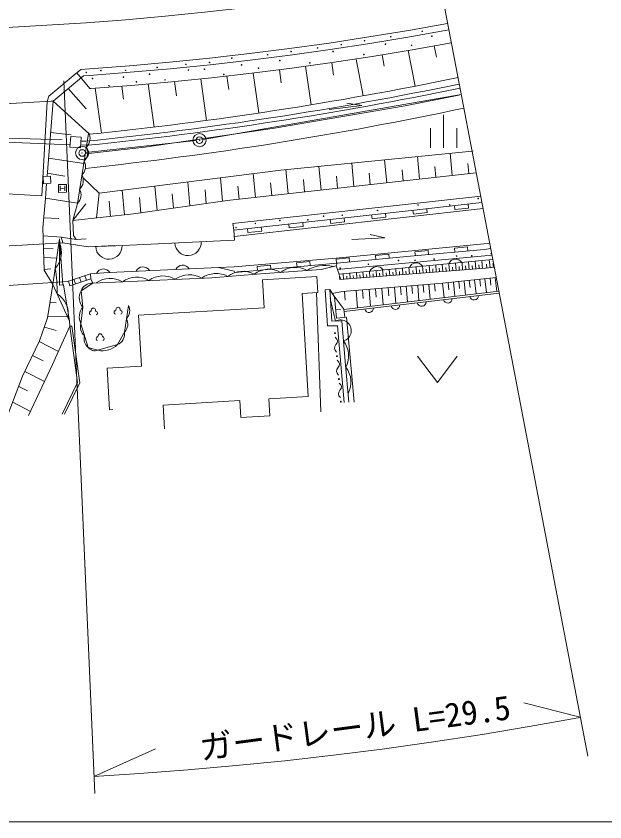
# Model space of a CAD drawing. Units: millimetres, scale not verified. Extents: x 40000 to 680000, y 20000 to 380000.
# Drawn here: x 519914 to 564502, y 205000 to 266014 of the extents above; entities that cross this region are included whole.
import ezdxf
from ezdxf.enums import TextEntityAlignment as Align

# ---------------------------------------------------------------- set-up
doc = ezdxf.new("R2010")
doc.units = ezdxf.units.MM
doc.header["$LTSCALE"] = 1000
doc.header["$PDMODE"] = 32
doc.header["$PDSIZE"] = 500
doc.linetypes.add('CHAIN', pattern=[18.5, 12, -1.5, 3.5, -1.5])
doc.linetypes.add('DASHED', pattern=[7.5, 6, -1.5])
for name, color, linetype, lineweight in [('M-BGD', 7, 'Continuous', 13), ('M-BGD-HTXT', 7, 'Continuous', 13), ('M-BMK', 2, 'CHAIN', 13), ('M-BMK-ROW', 30, 'Continuous', 13), ('M-STR-HTXT', 7, 'Continuous', 13)]:
    doc.layers.add(name, color=color, linetype=linetype, lineweight=lineweight)
doc.styles.add('ＭＳ ゴシック', font='')
doc.styles.get('ＭＳ ゴシック').set_extended_font_data('MS Gothic')

# ---------------------------------------------------------------- blocks, each defined once
blk = doc.blocks.new('ﾌﾟﾛｯﾄﾏｰｸ-03_1')
at = {"color": 30, "linetype": 'Continuous', "lineweight": 13}
blk.add_circle((0, 0), 0.5, dxfattribs=at)
at = {"color": 30}
blk.add_point((0, 0), dxfattribs=at)

msp = doc.modelspace()

# ---------------------------------------------------------------- linework, layer by layer
at = {"layer": 'M-BGD'}
for p, q in [((551937, 268903), (563206, 209971)), ((551739, 262918), (551580, 263759)), ((547799, 262228), (547637, 263080)), ((550124, 260708), (549611, 263404)), ((543949, 261554), (543817, 262487)), ((546192, 259975), (545664, 262752)), ((524697, 261878), (522390, 259960)), ((524812, 261974), (524505, 261718)), ((539991, 260974), (539854, 261948)), ((542248, 259299), (541836, 262212)), ((525017, 261494), (522710, 259576)), ((525491, 260522), (524505, 261718)), ((534336, 258119), (533892, 261255)), ((536026, 260448), (535881, 261471)), ((538296, 258680), (537869, 261697)), ((525223, 258983), (523859, 260532)), ((526390, 257168), (525911, 260554)), ((528047, 259734), (527910, 260707)), ((530367, 257614), (529906, 260875)), ((532053, 259976), (531900, 261055)), ((522390, 259960), (522259, 259550)), ((549388, 259223), (553313, 259998)), ((553313, 259998), (553627, 260067)), ((521873, 252412), (522259, 259550)), ((522259, 253890), (522710, 259576)), ((525459, 257071), (522710, 259576)), ((546106, 259255), (544964, 259415)), ((539470, 257522), (549388, 259223)), ((543620, 258955), (546106, 259255)), ((552291, 256032), (552291, 258532)), ((529654, 256085), (539470, 257522)), ((551291, 257532), (551291, 256032)), ((553291, 257532), (553291, 256032)), ((522521, 257197), (524083, 257022)), ((525398, 257125), (524556, 251833)), ((524826, 256554), (525187, 256541)), ((524802, 256258), (525342, 256235)), ((525172, 255589), (529654, 256085)), ((539961, 254357), (554443, 255798)), ((554443, 255798), (554529, 255806)), ((522369, 255269), (525039, 254865)), ((547815, 255138), (547979, 253395)), ((550302, 255386), (550464, 253671)), ((552790, 255633), (552949, 253947)), ((542839, 254644), (543009, 252843)), ((545327, 254891), (545494, 253119)), ((551630, 254620), (551707, 253809)), ((554119, 254862), (554192, 254085)), ((521952, 253874), (522521, 253904)), ((521980, 253325), (521952, 253874)), ((522278, 254128), (523595, 253889)), ((522550, 253355), (522521, 253904)), ((526211, 252615), (539961, 254357)), ((554759, 254148), (535885, 252051)), ((537869, 254092), (538039, 252291)), ((540351, 254396), (540524, 252567)), ((544166, 253885), (544251, 252981)), ((546654, 254130), (546737, 253257)), ((549142, 254375), (549222, 253533)), ((521980, 253325), (522550, 253355)), ((522127, 252215), (522216, 253337)), ((523129, 253270), (523729, 253276)), ((523135, 252670), (523129, 253270)), ((523729, 253276), (523735, 252676)), ((524970, 253788), (526211, 252615)), ((532906, 253463), (533077, 251650)), ((535388, 253778), (535555, 252004)), ((539190, 253395), (539281, 252429)), ((541678, 253640), (541766, 252705)), ((523735, 252676), (523135, 252670)), ((523254, 252792), (523250, 253152)), ((523612, 252975), (523252, 252972)), ((523614, 252795), (523610, 253155)), ((526211, 252615), (525997, 250736)), ((527943, 252834), (528119, 250965)), ((530425, 253149), (530599, 251296)), ((534219, 252856), (534316, 251827)), ((536702, 253150), (536796, 252152)), ((519244, 252557), (521873, 252412)), ((522127, 252215), (521942, 249977)), ((522128, 252238), (524561, 251859)), ((526958, 251997), (527067, 250846)), ((535885, 252051), (528805, 251039)), ((529252, 252268), (529364, 251082)), ((531736, 252562), (531838, 251473)), ((555096, 252387), (536338, 250306)), ((524198, 250542), (524556, 251833)), ((524198, 250542), (525197, 251788)), ((555275, 251451), (536423, 249323)), ((549592, 251273), (555190, 251894)), ((551046, 251133), (551013, 251431)), ((553101, 251663), (553134, 251364)), ((553134, 251364), (554179, 251480)), ((554179, 251480), (554146, 251779)), ((528805, 251039), (524198, 250542)), ((536394, 249809), (549592, 251273)), ((546836, 250967), (546869, 250669)), ((546869, 250669), (547913, 250785)), ((547913, 250785), (547880, 251083)), ((549969, 251315), (550002, 251017)), ((550002, 251017), (551046, 251133)), ((522006, 250750), (523152, 250692)), ((524198, 250542), (524255, 249392)), ((536338, 250306), (536394, 249809)), ((540570, 250272), (540604, 249974)), ((541648, 250090), (541615, 250388)), ((543703, 250620), (543736, 250322)), ((543736, 250322), (544781, 250438)), ((544781, 250438), (544747, 250736)), ((522032, 246778), (521942, 249977)), ((536394, 249809), (536441, 249039)), ((537438, 249925), (537471, 249626)), ((537471, 249626), (538515, 249742)), ((538515, 249742), (538482, 250040)), ((540604, 249974), (541648, 250090)), ((521959, 249372), (523343, 249276)), ((522701, 245685), (523207, 249158)), ((523207, 249158), (522701, 245685)), ((523190, 245647), (523207, 249158)), ((523460, 245673), (523207, 249158)), ((523461, 248859), (523332, 249283)), ((523332, 249283), (524455, 249091)), ((524455, 249091), (524255, 249392)), ((524455, 249092), (525218, 249144)), ((524455, 249092), (524653, 249116)), ((527462, 248631), (536441, 249039)), ((527462, 248631), (536441, 249039)), ((545342, 249102), (547842, 249227)), ((547842, 249227), (546715, 249466)), ((521985, 248429), (522721, 248402)), ((523461, 248859), (525364, 248532)), ((525364, 248532), (523461, 248859)), ((524531, 248675), (524433, 248692)), ((527398, 248645), (525364, 248532)), ((525364, 248532), (527462, 248631)), ((544159, 247674), (555332, 248780)), ((555360, 248351), (549777, 247833)), ((554104, 248536), (553108, 248443)), ((553108, 248443), (553135, 248145)), ((554131, 248237), (554104, 248536)), ((555332, 248780), (555775, 248833)), ((555856, 248411), (555360, 248351)), ((522005, 247734), (523013, 247698)), ((549777, 247833), (544194, 247315)), ((555412, 247854), (544240, 246817)), ((548129, 247981), (547133, 247889)), ((547133, 247889), (547161, 247590)), ((548157, 247683), (548129, 247981)), ((551116, 248258), (550121, 248166)), ((550121, 248166), (550148, 247867)), ((551144, 247960), (551116, 248258)), ((555950, 247918), (555412, 247854)), ((536432, 247021), (544159, 247674)), ((544194, 247315), (536474, 246597)), ((536474, 246597), (544194, 247315)), ((539168, 247149), (538172, 247056)), ((539195, 246850), (539168, 247149)), ((542155, 247426), (541159, 247334)), ((541159, 247334), (541187, 247035)), ((542183, 247128), (542155, 247426)), ((544166, 247614), (544146, 247612)), ((544146, 247612), (544174, 247313)), ((544147, 247099), (544218, 247317)), ((545142, 247704), (544166, 247614)), ((545170, 247405), (545142, 247704)), ((555466, 247523), (549916, 247002)), ((551235, 246606), (551195, 247122)), ((551734, 246644), (551693, 247169)), ((552232, 246683), (552191, 247216)), ((552731, 246722), (552689, 247263)), ((553229, 246760), (553187, 247309)), ((553728, 246799), (553685, 247356)), ((554226, 246837), (554183, 247403)), ((554476, 246857), (554454, 247141)), ((554725, 246876), (554680, 247449)), ((554974, 246895), (554952, 247184)), ((555223, 246915), (555178, 247496)), ((556014, 247584), (555466, 247523)), ((555562, 246944), (555529, 247235)), ((555811, 246973), (555744, 247554)), ((556059, 247002), (556026, 247291)), ((522701, 245685), (522032, 246778)), ((522046, 246820), (522541, 246890)), ((525552, 246504), (523872, 245951)), ((525552, 246504), (523874, 245943)), ((526552, 246569), (525552, 246504)), ((525563, 246119), (525552, 246504)), ((527553, 246634), (526552, 246569)), ((531391, 246808), (527553, 246634)), ((535230, 246982), (531391, 246808)), ((536432, 247021), (535230, 246982)), ((535230, 246982), (536423, 246708)), ((536423, 246708), (536474, 246597)), ((538415, 246507), (536581, 246357)), ((538172, 247056), (538200, 246757)), ((543015, 246826), (538415, 246507)), ((538415, 246507), (543015, 246826)), ((544147, 247099), (543015, 246826)), ((543015, 246826), (544147, 247099)), ((544147, 247099), (544367, 246482)), ((549916, 247002), (544367, 246482)), ((544431, 246079), (555473, 246934)), ((544718, 246101), (544686, 246512)), ((545216, 246139), (545184, 246558)), ((545715, 246178), (545682, 246605)), ((546213, 246217), (546179, 246652)), ((546712, 246255), (546677, 246699)), ((547210, 246294), (547175, 246745)), ((547459, 246313), (547442, 246541)), ((547709, 246333), (547673, 246792)), ((547958, 246352), (547940, 246584)), ((548207, 246371), (548171, 246839)), ((548456, 246390), (548438, 246626)), ((548706, 246410), (548669, 246885)), ((548955, 246429), (548936, 246669)), ((549204, 246448), (549167, 246932)), ((549453, 246468), (549435, 246712)), ((549703, 246487), (549665, 246979)), ((549989, 246509), (549970, 246757)), ((550238, 246528), (550199, 247029)), ((550488, 246548), (550468, 246800)), ((550737, 246567), (550697, 247076)), ((550986, 246586), (550966, 246843)), ((551485, 246625), (551464, 246885)), ((551983, 246664), (551963, 246928)), ((552482, 246702), (552461, 246971)), ((552980, 246741), (552959, 247013)), ((553479, 246779), (553457, 247056)), ((553977, 246818), (553955, 247099)), ((555473, 246934), (556124, 247009)), ((523872, 245951), (523444, 245883)), ((523991, 245594), (523874, 245943)), ((525563, 246119), (523991, 245594)), ((524411, 245734), (524291, 246091)), ((524830, 245874), (524710, 246231)), ((525249, 246014), (525130, 246372)), ((525733, 245802), (525563, 246119)), ((530241, 246005), (525733, 245802)), ((534748, 246208), (530241, 246005)), ((536581, 246357), (534748, 246208)), ((538585, 246048), (542692, 246292)), ((538585, 246048), (538711, 243926)), ((542692, 246292), (542764, 245086)), ((544367, 246482), (544431, 246079)), ((544468, 246082), (544453, 246285)), ((544967, 246120), (544951, 246328)), ((545465, 246159), (545449, 246370)), ((545964, 246197), (545947, 246413)), ((546462, 246236), (546445, 246456)), ((546961, 246275), (546944, 246498)), ((556276, 246211), (552217, 245786)), ((553434, 245914), (553490, 245380)), ((553837, 245956), (553948, 244894)), ((554235, 245998), (554291, 245470)), ((554634, 246039), (554744, 244989)), ((555028, 246081), (555082, 245558)), ((555422, 246122), (555530, 245083)), ((555811, 246163), (555865, 245646)), ((556201, 246203), (556308, 245176)), ((522280, 243175), (522701, 245685)), ((523959, 242921), (522701, 245685)), ((522701, 245685), (523959, 242921)), ((523190, 245647), (523494, 245677)), ((523959, 242921), (523494, 245677)), ((524831, 245201), (525733, 245802)), ((543662, 245308), (543313, 245284)), ((543504, 242551), (543313, 245284)), ((543830, 242911), (543662, 245308)), ((544019, 244753), (543662, 245308)), ((552217, 245786), (544640, 245153)), ((546153, 245279), (546208, 244627)), ((546649, 245321), (546756, 244035)), ((547131, 245361), (547184, 244727)), ((547613, 245401), (547718, 244150)), ((548083, 245441), (548134, 244823)), ((548568, 245481), (548670, 244263)), ((549013, 245518), (549063, 244917)), ((549458, 245556), (549557, 244369)), ((549891, 245592), (549940, 245006)), ((550325, 245628), (550421, 244473)), ((550747, 245663), (550794, 245093)), ((551169, 245699), (551263, 244573)), ((551591, 245734), (551637, 245179)), ((552217, 245786), (552331, 244701)), ((552625, 245829), (552681, 245289)), ((553032, 245872), (553144, 244798)), ((524976, 243982), (524831, 245201)), ((542764, 245086), (541571, 245015)), ((541571, 245015), (542035, 237217)), ((543001, 236044), (542652, 245079)), ((544640, 245153), (543848, 245019)), ((543848, 245019), (544753, 243795)), ((544019, 244753), (544176, 243155)), ((556471, 245195), (544740, 243794)), ((544757, 243645), (556499, 245048)), ((544783, 245162), (544839, 244493)), ((545658, 245238), (545768, 243917)), ((522496, 244339), (522949, 244300)), ((528418, 244113), (528120, 242093)), ((524825, 242724), (524976, 243982)), ((525477, 243596), (525466, 243548)), ((525466, 243548), (525466, 243500)), ((525466, 243500), (525478, 243452)), ((525513, 243644), (525477, 243596)), ((525478, 243452), (525515, 243416)), ((525548, 243668), (525513, 243644)), ((525596, 243681), (525548, 243668)), ((525607, 243777), (525596, 243717)), ((525596, 243717), (525596, 243681)), ((525631, 243825), (525607, 243777)), ((525655, 243861), (525631, 243825)), ((525702, 243898), (525655, 243861)), ((525762, 243910), (525702, 243898)), ((525822, 243899), (525762, 243910)), ((525871, 243863), (525822, 243899)), ((525895, 243828), (525871, 243863)), ((525919, 243780), (525895, 243828)), ((525932, 243720), (525919, 243780)), ((525932, 243684), (525932, 243720)), ((525980, 243673), (525932, 243684)), ((526017, 243649), (525980, 243673)), ((526053, 243601), (526017, 243649)), ((526019, 243421), (526054, 243457)), ((526066, 243553), (526053, 243601)), ((526054, 243457), (526066, 243505)), ((526066, 243505), (526066, 243553)), ((527349, 243656), (527338, 243608)), ((527338, 243608), (527338, 243560)), ((527338, 243560), (527351, 243512)), ((527385, 243704), (527349, 243656)), ((527351, 243512), (527387, 243476)), ((527421, 243729), (527385, 243704)), ((527387, 243476), (527435, 243453)), ((527469, 243741), (527421, 243729)), ((527480, 243837), (527468, 243777)), ((527468, 243777), (527469, 243741)), ((527503, 243885), (527480, 243837)), ((527527, 243922), (527503, 243885)), ((527575, 243958), (527527, 243922)), ((527634, 243971), (527575, 243958)), ((527695, 243959), (527634, 243971)), ((527743, 243924), (527695, 243959)), ((527767, 243888), (527743, 243924)), ((527792, 243840), (527767, 243888)), ((527804, 243780), (527792, 243840)), ((527805, 243744), (527804, 243780)), ((527853, 243733), (527805, 243744)), ((527843, 243457), (527891, 243481)), ((527889, 243709), (527853, 243733)), ((527925, 243662), (527889, 243709)), ((527891, 243481), (527927, 243518)), ((527938, 243614), (527925, 243662)), ((527927, 243518), (527938, 243566)), ((527938, 243566), (527938, 243614)), ((529191, 243360), (538711, 243926)), ((544116, 243769), (544473, 243795)), ((544740, 243794), (544809, 243216)), ((521694, 241415), (522280, 243175)), ((522301, 243269), (523833, 243241)), ((523983, 242525), (523959, 242921)), ((525515, 243416), (525563, 243392)), ((525971, 243396), (526019, 243421)), ((529191, 243360), (529420, 239500)), ((544569, 242934), (543830, 242911)), ((543830, 242911), (544569, 242934)), ((544176, 243155), (544926, 243228)), ((544843, 239852), (544569, 242934)), ((544926, 243228), (545521, 236787)), ((522061, 242469), (522948, 242197)), ((523983, 242525), (522670, 239634)), ((523983, 242525), (524131, 242545)), ((524573, 238260), (523983, 242525)), ((524131, 242545), (524728, 238236)), ((525377, 240933), (524825, 242724)), ((544250, 242574), (543504, 242551)), ((544766, 236756), (544250, 242574)), ((525992, 241644), (525980, 241596)), ((526028, 241693), (525992, 241644)), ((526063, 241717), (526028, 241693)), ((526111, 241729), (526063, 241717)), ((526122, 241825), (526111, 241765)), ((526111, 241765), (526111, 241729)), ((526146, 241874), (526122, 241825)), ((526169, 241910), (526146, 241874)), ((526217, 241946), (526169, 241910)), ((526277, 241959), (526217, 241946)), ((526337, 241948), (526277, 241959)), ((526385, 241912), (526337, 241948)), ((526410, 241876), (526385, 241912)), ((526434, 241828), (526410, 241876)), ((526447, 241769), (526434, 241828)), ((526447, 241733), (526447, 241769)), ((526495, 241721), (526447, 241733)), ((526532, 241697), (526495, 241721)), ((526568, 241650), (526532, 241697)), ((526580, 241602), (526568, 241650)), ((528120, 242093), (527594, 241139)), ((544205, 241564), (544088, 241695)), ((520408, 238746), (521694, 241415)), ((521671, 241367), (523116, 240615)), ((525980, 241596), (525981, 241548)), ((525981, 241548), (525993, 241500)), ((525993, 241500), (526030, 241465)), ((526030, 241465), (526078, 241441)), ((527594, 241139), (526111, 240711)), ((526486, 241445), (526534, 241469)), ((526534, 241469), (526569, 241506)), ((526569, 241506), (526581, 241554)), ((526581, 241554), (526580, 241602)), ((544043, 240989), (544136, 241137)), ((544136, 241137), (544229, 241285)), ((544251, 241428), (544205, 241564)), ((544229, 241285), (544251, 241428)), ((526111, 240711), (525377, 240933)), ((544020, 240846), (544043, 240989)), ((544067, 240710), (544020, 240846)), ((544184, 240579), (544067, 240710)), ((521165, 240303), (521967, 239912)), ((544354, 239821), (544238, 239951)), ((544401, 239684), (544354, 239821)), ((545116, 236770), (544843, 239852)), ((550323, 240271), (551823, 238271)), ((551823, 238271), (553323, 240271)), ((522670, 239634), (520863, 235772)), ((529420, 239500), (526808, 239345)), ((526808, 239345), (526995, 236204)), ((544170, 239102), (544193, 239245)), ((544193, 239245), (544285, 239393)), ((544285, 239393), (544378, 239542)), ((544378, 239542), (544401, 239684)), ((519241, 235705), (520408, 238746)), ((520585, 239114), (522066, 238343)), ((544217, 238966), (544170, 239102)), ((544333, 238835), (544217, 238966)), ((520131, 237974), (520781, 237646)), ((523413, 235877), (524573, 238260)), ((524728, 238236), (523583, 235884)), ((544499, 238099), (544386, 238226)), ((544544, 237966), (544499, 238099)), ((544522, 237828), (544544, 237966)), ((544320, 237401), (544342, 237539)), ((544365, 237268), (544320, 237401)), ((544342, 237539), (544432, 237684)), ((544432, 237684), (544522, 237828)), ((519654, 236780), (521006, 236077)), ((536844, 236908), (531054, 236564)), ((536921, 235611), (536844, 236908)), ((542035, 237217), (539040, 237039)), ((539040, 237039), (539117, 235741)), ((544479, 237142), (544365, 237268)), ((526995, 236204), (527238, 236218)), ((531054, 236564), (531161, 234767)), ((539117, 235741), (536921, 235611))]:
    msp.add_line(p, q, dxfattribs=at)
at = {"layer": 'M-BGD', "linetype": 'DASHED'}
for p, q in [((523998, 256264), (517379, 256536)), ((517403, 256833), (524024, 256617)), ((518228, 248561), (523461, 248859)), ((523444, 245883), (518388, 245552))]:
    msp.add_line(p, q, dxfattribs=at)
at = {"layer": 'M-BGD'}
for points in [[(524812, 261974), (528503, 262257), (531533, 262525), (534561, 262831), (537585, 263174), (540606, 263555), (543622, 263975), (546633, 264434), (549639, 264934), (552595, 265466)], [(525017, 261494), (525506, 261525), (528544, 261758), (531581, 262027), (534614, 262333), (537645, 262677), (540672, 263059), (543694, 263480), (546712, 263940), (549724, 264441), (552689, 264975)], [(525491, 260522), (525577, 260528), (528627, 260762), (531675, 261032), (534721, 261339), (537764, 261684), (540803, 262068), (543838, 262490), (546869, 262953), (549895, 263455), (552876, 263992)], [(517657, 259326), (519509, 259404), (522570, 259567), (522710, 259576)]]:
    msp.add_lwpolyline(points, dxfattribs=at)
msp.add_lwpolyline([(523986, 256103), (524783, 256042), (524844, 256840), (524046, 256901)], close=True, dxfattribs=at)
for centre, radius in [((550675, 264866), 25), ((548284, 264454), 25), ((551401, 264485), 25), ((542749, 263603), 25), ((544537, 263857), 25), ((546303, 264155), 25), ((547880, 263890), 25), ((549865, 263801), 25), ((538957, 263092), 25), ((540745, 263325), 25), ((543916, 263334), 25), ((546259, 263108), 25), ((532773, 262363), 25), ((534562, 262510), 25), ((536242, 262828), 25), ((539889, 262658), 25), ((542156, 262465), 25), ((525230, 261751), 25), ((526328, 261891), 25), ((528205, 261909), 25), ((530597, 262126), 25), ((532961, 261933), 25), ((534179, 261988), 25), ((536991, 262328), 25), ((538277, 262071), 25), ((525709, 261292), 25), ((528037, 261390), 25), ((530020, 261614), 25), ((531189, 261183), 25), ((535639, 261593), 25), ((526943, 260743), 25), ((529022, 261043), 25), ((554902, 252201), 25), ((550355, 251714), 25), ((552749, 251716), 25), ((543202, 250869), 25), ((544614, 250936), 25), ((547285, 251307), 25), ((538030, 250323), 25), ((539883, 250535), 25), ((542007, 250577), 25), ((536566, 250006), 25), ((553272, 247849), 25), ((554415, 247860), 25), ((555902, 248026), 25), ((546591, 247224), 25), ((548875, 247505), 25), ((550126, 247517), 25), ((551570, 247617), 25), ((544459, 246923), 25), ((544061, 242009), 35), ((544211, 240265), 35), ((544359, 238531), 34), ((544505, 236828), 35)]:
    msp.add_circle(centre, radius, dxfattribs=at)
for centre, radius, start, end in [((497513, 532087), 276432, 275.80221, 281.65984), ((497513, 532087), 276932, 275.73518, 281.65833), ((497513, 532087), 277252, 275.76068, 281.65737), ((495721, 531729), 278800, 276.06154, 282.02821), ((524609, 256764), 903, 314.09238, 27.83218), ((524439, 255694), 903, 314.09238, 27.83218), ((524268, 254623), 903, 314.09238, 27.83218), ((524098, 253552), 903, 314.09238, 27.83218), ((523928, 252482), 903, 314.09238, 27.83218), ((521523, 248116), 1817, 318.30599, 25.10296), ((526941, 248607), 1000, 182.71426, 2.66065), ((532935, 248880), 1000, 182.602, 2.602), ((532515, 246592), 567, 30.67399, 154.52902), ((543245, 244758), 2381, 73.66129, 123.14136), ((543789, 246029), 1336, 71.56788, 73.89818), ((550216, 246763), 567, 33.43174, 157.28677), ((553203, 247043), 567, 33.43174, 157.28677), ((512008, 245161), 11011, 359.11066, 9.13209), ((526528, 246300), 567, 31.76605, 155.62107), ((529518, 246456), 567, 30.67399, 154.52902), ((535071, 244616), 1910, 62.27097, 125.40784), ((537079, 244876), 1817, 61.25526, 128.05223), ((539057, 245060), 1790, 60.1777, 128.08454), ((541051, 245169), 1817, 60.57518, 127.37216), ((547229, 246482), 567, 33.43174, 157.28677), ((527040, 244343), 1817, 59.17868, 125.97565), ((529038, 244433), 1817, 59.17868, 125.97565), ((531036, 244523), 1817, 59.17894, 125.97567), ((533034, 244613), 1817, 59.17884, 125.97581), ((525683, 244900), 904, 86.80088, 160.54068), ((522051, 243451), 1817, 351.0745, 57.87148), ((525740, 244691), 1043, 150.72878, 222.89358), ((554596, 244856), 335, 192.83921, 0.78806), ((527670, 243707), 851, 314.74468, 28.48448), ((575494, 250812), 32378, 190.98134, 194.10909), ((548638, 244144), 335, 192.83921, 0.78806), ((550624, 244381), 335, 192.83921, 0.78806), ((552610, 244618), 335, 192.83921, 0.78806), ((525797, 243246), 1102, 138.09478, 208.21888), ((546652, 243907), 335, 192.83921, 0.78806), ((527521, 242697), 851, 314.74468, 28.48448), ((544478, 242201), 816, 286.06942, 118.24327), ((525560, 242460), 781, 160.23008, 233.96988), ((525836, 241564), 781, 160.23008, 233.96988), ((527221, 241967), 908, 294.22308, 7.96288), ((526467, 242259), 1588, 257.04698, 315.17078), ((543281, 240287), 1817, 331.67143, 38.46841), ((525892, 241312), 639, 216.33828, 290.07808), ((543458, 238295), 1817, 331.67143, 38.46841)]:
    msp.add_arc(centre, radius, start, end, dxfattribs=at)
at = {"layer": 'M-BGD-HTXT'}
msp.add_line((40000, 205000), (579000, 205000), dxfattribs=at)
at = {"layer": 'M-BMK'}
msp.add_lwpolyline([(495242, 265040), (498240, 264949), (501240, 264887), (504239, 264855), (507239, 264852), (510239, 264881), (513239, 264942), (516237, 265035), (519235, 265161), (522230, 265321), (525224, 265515), (528215, 265744), (531203, 266009), (534188, 266310), (537169, 266648), (540145, 267024), (543117, 267438), (546082, 267890), (549042, 268382), (551937, 268903)], dxfattribs=at)
at = {"layer": 'M-BMK-ROW'}
for p, q in [((553626, 260073), (534079, 256666)), ((533534, 256589), (525185, 255681))]:
    msp.add_line(p, q, dxfattribs=at)
at = {"layer": 'M-STR-HTXT'}
for p, q in [((525865, 207139), (523533, 261126)), ((562640, 212933), (558364, 214023)), ((525809, 208433), (530461, 210535))]:
    msp.add_line(p, q, dxfattribs=at)
msp.add_lwpolyline([(525809, 208433), (529246, 208656), (532909, 208937), (536580, 209262), (540261, 209634), (543949, 210052), (547644, 210518), (551346, 211034), (555053, 211599), (558765, 212216), (562482, 212885), (562643, 212917)], dxfattribs=at)

# ---------------------------------------------------------------- block references
at = {"layer": 'M-BMK-ROW', "xscale": 1000, "yscale": 1000}
for p in [(533808, 256619), (524912, 255651)]:
    msp.add_blockref('ﾌﾟﾛｯﾄﾏｰｸ-03_1', p, dxfattribs=at)

# ---------------------------------------------------------------- texts
at = {"layer": 'M-STR-HTXT', "style": 'ＭＳ ゴシック'}
msp.add_text('ガードレール L=29.5', height=1833, rotation=7.514, dxfattribs=at).set_placement((557531, 212244), align=Align.BOTTOM_RIGHT)

doc.saveas('drawing.dxf')
